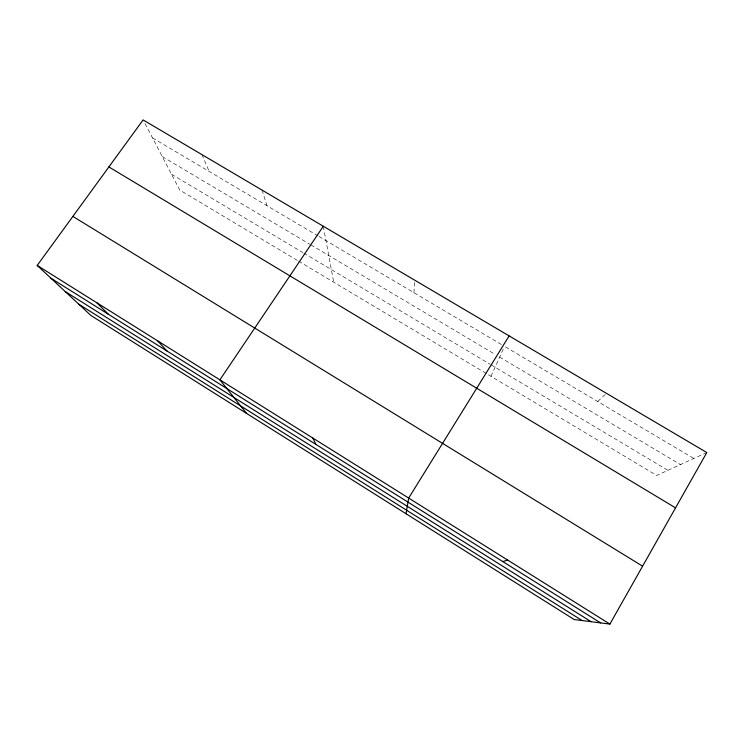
<?xml version="1.0" encoding="UTF-8"?>
<svg xmlns="http://www.w3.org/2000/svg" width="744" height="744" viewBox="0 0 744 744"><rect width="100%" height="100%" fill="white"/><g stroke="black" fill="none" stroke-linecap="round" stroke-linejoin="round"><path stroke-width="0.56" stroke-dasharray="3.72 2.79" d="M413.915 292.699L414.808 280.237M490.994 376.297L503.586 348.276M597.73 401.546L606.425 393.306M706.8 452.538L656.701 475.444L298.251 260.977M152.501 137.891L317.976 235.885M318.981 236.471L502.47 345.142M505.455 346.909L693.836 458.462M162.248 156.538L309.895 244.302M310.89 244.888L494.648 354.116M499.633 357.074L680.481 464.572M171.492 174.226L302.762 252.523M303.747 253.109L490.129 364.281M491.124 364.876L667.898 470.32M297.265 260.381L179.788 190.092L143.629 120.909M201.959 154.64L209.203 171.464M262.018 190.083L267.022 205.707M323.296 226.241L333.703 282.181"/><path stroke-width="1.12" d="M406.038 513.741L408.67 498.071L509.138 335.907M609.885 624.086L706.8 452.538L143.108 119.914L37.2 265.422L90.88 315.465L574.21 619.547L609.885 624.086L37.2 265.422M323.296 226.241L219.889 379.84L246.636 413.459M502.805 561.581L507.65 560.055M108.884 166.935L675.543 507.864M72.884 216.402L642.602 566.175M50.992 278.284L600.613 622.905M65.277 291.592L591.089 621.696M78.79 304.194L582.152 620.561M96.832 302.762L108.419 314.293M157.709 340.901L167.009 351.029M312.796 438.03L316.023 444.466"/></g></svg>
